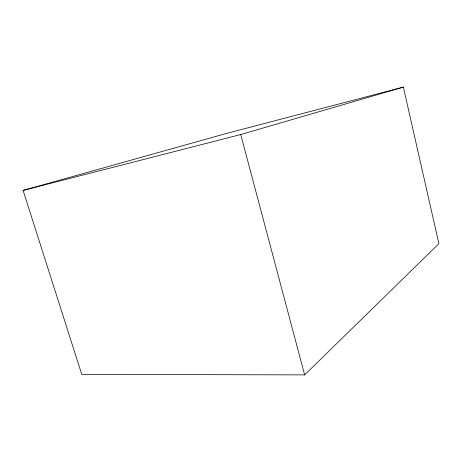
<?xml version="1.0" encoding="UTF-8"?>
<svg xmlns="http://www.w3.org/2000/svg" width="462" height="462" viewBox="0 0 462 462"><rect width="100%" height="100%" fill="white"/><g stroke="black" fill="none" stroke-linecap="round" stroke-linejoin="round"><path stroke-width="0.69" d="M304.643 374.884L438.9 243.676L403.366 87.116L226.49 133.437L23.1 190.408L81.745 374.387L304.643 374.884L240.737 134.546L403.366 87.116M23.1 190.408L240.737 134.546"/></g></svg>
